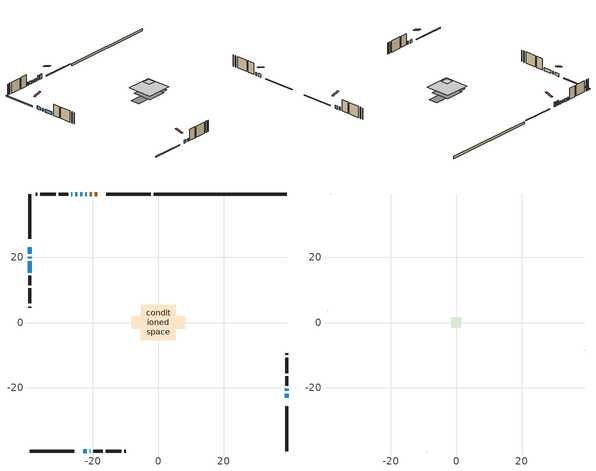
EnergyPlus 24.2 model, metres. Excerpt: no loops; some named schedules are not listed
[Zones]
conditioned space
 floor adiabatic (Floor2 construction): -4.03,-4.03 -4.03,4.03 4.03,4.03 4.03,-4.03 z0.15
 floor adiabatic (AdiabaticFloorConstruction): -5.38,-5.38 -5.38,5.38 5.38,5.38 5.38,-5.38 z2.59
 floor foundation (Slab1 construction): -8.2,-1.98 -8.2,1.98 8.2,1.98 8.2,-1.98 z-0.76
 wall outside (RimJoist1 construction): -2.29,39.36 -15.96,39.36 / -39.36,-39.36 -25.69,-39.36 / -39.36,39.36 -39.36,25.69 / 39.36,-39.36 39.36,-25.69 z0.15:0.45
 wall outside (AdiabaticWallConstruction 1): -18.63,39.36 -19.46,39.36 / -20.38,39.36 -20.98,39.36 z0.15:2.18
 wall outside (AdiabaticWallConstruction): -39.36,23.02 -39.36,21.02 / -21.91,39.36 -22.42,39.36 / -23.35,39.36 -23.95,39.36 / -23.02,-39.36 -21.95,-39.36 / -39.36,20.09 -39.36,19.71 / 39.36,-23.02 39.36,-21.81 / -24.88,39.36 -25.49,39.36 / -39.36,18.78 -39.36,15.25 / -21.02,-39.36 -20.77,-39.36 / 39.36,-20.88 39.36,-20.28 / -26.42,39.36 -26.72,39.36 z0.15:1.37
 wall outside (Wall1 construction): -27.65,39.36 -30.52,39.36 / -19.84,-39.36 -16.96,-39.36 / -39.36,14.32 -39.36,11.44 / 39.36,-19.35 39.36,-16.47 z0.15:5.03
 wall outside (Wall2 construction): -31.45,39.36 -36.14,39.36 / -16.03,-39.36 -11.34,-39.36 / -39.36,10.52 -39.36,5.83 / 39.36,-15.54 39.36,-10.85 z0.15:5.03
 wall outside (Wall3 construction): -37.07,39.36 -37.5,39.36 / -10.41,-39.36 -9.98,-39.36 / -39.36,4.9 -39.36,4.47 / 39.36,-9.92 39.36,-9.5 z0.15:5.03
 wall foundation (FoundationWall1 construction): 39.36,39.36 -1.36,39.36 z-0.76:0.15
 window (WindowConstruction): -39.36,23.02 -39.36,21.02 z0.15:1.37
 window (WindowConstruction 7): -21.91,39.36 -22.42,39.36 z0.15:1.37
 window (WindowConstruction 8): -23.35,39.36 -23.95,39.36 z0.15:1.37
 window (WindowConstruction 9): -23.02,-39.36 -21.95,-39.36 z0.15:1.37
 window (WindowConstruction 10): -39.36,20.09 -39.36,19.71 z0.15:1.37
 window (WindowConstruction 1): 39.36,-23.02 39.36,-21.81 z0.15:1.37
 window (WindowConstruction 2): -24.88,39.36 -25.49,39.36 z0.15:1.37
 window (WindowConstruction 3): -39.36,18.78 -39.36,15.25 z0.15:1.37
 window (WindowConstruction 4): -21.02,-39.36 -20.77,-39.36 z0.15:1.37
 window (WindowConstruction 5): 39.36,-20.88 39.36,-20.28 z0.15:1.37
 window (WindowConstruction 6): -26.42,39.36 -26.72,39.36 z0.15:1.37
 door (Door): -18.63,39.36 -19.46,39.36 z0.15:2.18
 door (Door 1): -20.39,39.36 -20.98,39.36 z0.15:2.18
 ceiling adiabatic (AdiabaticFloorConstruction): 5.38,-5.38 5.38,5.38 -5.38,5.38 -5.38,-5.38 z2.59
attic - vented
 floor to conditioned space (Floor1 construction Reversed): -1.58,-1.58 -1.58,1.58 1.58,1.58 1.58,-1.58 z5.03
 wall outside (Wall4 construction): -38.43,39.36 -38.44,39.36 / -9.06,-39.36 -9.05,-39.36 / -39.36,3.54 -39.36,3.53 / 39.36,-8.57 39.36,-8.56 z0.15:5.03
 roof outside (Roof1 construction): -17.7,39.36,5.03 -17.7,36.28,6.05 -16.89,36.28,6.05 -16.89,39.36,5.03; -23.95,-39.36,5.03 -23.95,-36.28,6.05 -24.76,-36.28,6.05 -24.76,-39.36,5.03; -39.36,23.95,5.03 -36.28,23.95,6.05 -36.28,24.76,6.05 -39.36,24.76,5.03; 39.36,-23.95,5.03 36.28,-23.95,6.05 36.28,-24.76,6.05 39.36,-24.76,5.03
[Building]
Building 1: Terrain=Suburbs
[Site:Location]
Windsor AP_ON: Latitude {deg}=42.28; Longitude {deg}=-82.96; Time Zone {hr}=-5; Elevation {m}=190; Keep Site Location Information=Yes
[Site:GroundTemperature:Shallow]
6.34957, 4.46684, 4.31606, 5.20952, 8.79623, 12.3662, 15.4612, 17.4219, 17.5884, 15.9938, 12.9777, 9.51722
[Site:WaterMainsTemperature]
Calculation Method=Schedule; Temperature Schedule=mains temperature schedule
[Material] Roughness=Rough; Thermal Absorptance=0.9
Name | Thickness {m} | Conductivity {W/m-K} | Density {kg/m3} | Specific Heat {J/kg-K} | Solar Absorptance | Visible Absorptance
asphalt or fiberglass shingles | 0.00635 | 0.162714 | 1121.4 | 1465.45 | 0.4 | 0.4
ceiling stud and cavity | 0.1397 | 0.0949009 | 65.682 | 1177.47 | 0.7 | 0.7
concrete 4.0 in. | 0.1016 | 1.803125 | 2242.8 | 837.4 | 0.7 | 0.7
concrete 8.0 in. | 0.2032 | 1.803125 | 2242.8 | 837.4 | 0.7 | 0.7
door material | 0.04445 | 0.188738 | 512.64 | 1214.23 | 0.7 | 0.7
exterior vertical ins | 0.00202101 | 0.029427 | 32.04 | 1214.23 | 0.7 | 0.7
floor covering | 0.0127 | 9.015625 | 54.468 | 1339.84 | 0.6 | 0.6
floor covering 1 | 0.0127 | 0.0433444 | 54.468 | 1339.84 | 0.6 | 0.6
floor rigid ins; wall rigid ins 1 | 0.512978 | 0.029427 | 32.04 | 1214.23 | 0.7 | 0.7
floor stud and cavity | 0.0889 | 0.34771 | 50.32683 | 1063.81 | 0.7 | 0.7
floor stud and cavity 1 | 0.1397 | 1.75129 | 37.0049 | 1207.88 | 0.7 | 0.7
furniture material conditioned space 1 | 0.1524 | 0.115458 | 640.8 | 1214.23 | 0.6 | 0.6
gypsum board | 0.0127 | 0.160291 | 801 | 837.4 | 0.6 | 0.6
gypsum board 1 | 0.0127 | 0.160291 | 801 | 837.4 | 0.7 | 0.7
osb sheathing 0.5 in. | 0.0127 | 0.115458 | 512.64 | 1214.23 | 0.7 | 0.7
osb sheathing 0.75 in. | 0.01905 | 0.115458 | 512.64 | 1214.23 | 0.7 | 0.7
rim joist stud and cavity | 0.0508 | 0.165372 | 50.32683 | 1063.81 | 0.6 | 0.6
wall rigid ins | 0.051816 | 0.029427 | 32.04 | 1214.23 | 0.7 | 0.7
wall stud and cavity | 0.1397 | 0.762936 | 139.0536 | 1170.24 | 0.7 | 0.7
wall stud and cavity 1 | 0.1397 | 0.684004 | 139.0536 | 1170.24 | 0.7 | 0.7
wall stud and cavity 2 | 0.1397 | 0.0734613 | 139.0536 | 1170.24 | 0.7 | 0.7
wall stud and cavity 3 | 0.0889 | 6.1454 | 50.32683 | 1063.81 | 0.6 | 0.6
wall stud and cavity 4 | 0.0889 | 0.380278 | 52.3479 | 1209.89 | 0.7 | 0.7
wall stud and cavity 5 | 0.0889 | 0.391764 | 83.0341 | 1211.67 | 0.7 | 0.7
wood siding | 0.0254 | 0.102417 | 544.68 | 1172.36 | 0.4 | 0.4
wood siding 1 | 0.00254 | 0.102417 | 544.68 | 1172.36 | 0.4 | 0.4
wood siding 2; wood siding 3; wood siding 4 | 0.0254 | 0.102417 | 544.68 | 1172.36 | 0.7 | 0.7
[WindowMaterial:SimpleGlazingSystem]
Name | U-Factor {W/m2-K} | Solar Heat Gain Coefficient
WindowMaterial | 2.850356 | 0.57
WindowMaterial 1 | 2.94518 | 0.46
WindowMaterial 2 | 3.02467 | 0.37
WindowMaterial 3 | 1.66876 | 0.59
WindowMaterial 4 | 1.89248 | 0.47
WindowMaterial 5 | 3.00764 | 0.38
WindowMaterial 6 | 2.961077 | 0.44
WindowMaterial 7 | 2.90089 | 0.52
WindowMaterial 8 | 1.855 | 0.5
[Construction]
AdiabaticFloorConstruction: floor stud and cavity 1, floor rigid ins, osb sheathing 0.75 in., floor covering 1
AdiabaticWallConstruction: wood siding 3, wall rigid ins 1, wall stud and cavity 4, gypsum board
AdiabaticWallConstruction 1: wood siding 4, wall rigid ins 1, wall stud and cavity 4, gypsum board
Door; Door 1: door material
Floor1 construction Reversed: gypsum board, ceiling stud and cavity
Floor2 construction: floor stud and cavity, floor covering
FoundationWall1 construction: concrete 8.0 in., gypsum board 1
furniture construction conditioned space 1: furniture material conditioned space 1
PartitionWallConstruction: gypsum board, wall stud and cavity 5, gypsum board
RimJoist1 construction: wood siding 2, rim joist stud and cavity
Roof1 construction: asphalt or fiberglass shingles
Slab1 construction: concrete 4.0 in.
Wall1 construction: wood siding, wall rigid ins, osb sheathing 0.5 in., wall stud and cavity, gypsum board
Wall2 construction: wood siding, wall rigid ins, osb sheathing 0.5 in., wall stud and cavity 1, gypsum board
Wall3 construction: wood siding, osb sheathing 0.5 in., wall stud and cavity 2, gypsum board
Wall4 construction: wood siding 1, wall stud and cavity 3
WindowConstruction: WindowMaterial
WindowConstruction 1; WindowConstruction 5; WindowConstruction 8: WindowMaterial 1
WindowConstruction 10: WindowMaterial 8
WindowConstruction 2: WindowMaterial 2
WindowConstruction 3: WindowMaterial 3
WindowConstruction 4: WindowMaterial 4
WindowConstruction 6: WindowMaterial 5
WindowConstruction 7: WindowMaterial 6
WindowConstruction 9: WindowMaterial 7
[Zone] Multiplier=1; Part of Total Floor Area=Yes
Name | Volume {m3}
attic - vented | 1.66667
conditioned space | 376
[Space]
Name | Zone | Volume {m3}
attic - vented 1 | attic - vented | 1.66667
conditioned space 1 | conditioned space | 376
[ZoneInfiltration:EffectiveLeakageArea]
infil attic - vented 1: Zone or Space=attic - vented 1; Schedule=Always On Discrete; Effective Air Leakage Area {cm2}=444.444; Stack Coefficient=0.000410518; Wind Coefficient=1.36895e-05
[ZoneMixing]
whole house fan mix: Zone or Space=attic - vented; Schedule=Always On Continuous; Design Flow Rate Calculation Method=Flow/Zone; Design Flow Rate {m3/s}=0; Source Zone or Space=conditioned space
[SurfaceProperty:ExposedFoundationPerimeter]
Slab1: Exposed Perimeter Calculation Method=TotalExposedPerimeter; Total Exposed Perimeter {m}=40.721
[InternalMass] Zone or ZoneList=conditioned space; Space or SpaceList=conditioned space 1
Name | Construction | Surface Area {m2}
furniture mass conditioned space 1 | furniture construction conditioned space 1 | 98.1998
partition wall mass | PartitionWallConstruction | 180.6
[Lights]
interior lighting: Zone or ZoneList or Space or SpaceList=conditioned space 1; Schedule=interior lighting schedule; Design Level Calculation Method=LightingLevel; Lighting Level {W}=343.2; Return Air Fraction=0; Fraction Radiant=0.6; Fraction Visible=0.2; Fraction Replaceable=1
[People]
occupants: Zone or ZoneList or Space or SpaceList=conditioned space 1; Number of People Schedule=occupants schedule; Number of People Calculation Method=People; Number of People=3; Fraction Radiant=0.314171; Sensible Heat Fraction=0.56303; Activity Level Schedule=occupants activity schedule; Carbon Dioxide Generation Rate {m3/s-W}=0; Enable ASHRAE 55 Comfort Warnings=No; Mean Radiant Temperature Calculation Type=EnclosureAveraged
[ElectricEquipment] Zone or ZoneList or Space or SpaceList=conditioned space 1; Design Level Calculation Method=EquipmentLevel
Name | Schedule | Design Level {W} | Fraction Latent | Fraction Radiant | Fraction Lost
clothes dryer | clothes dryer schedule | 140.772 | 0.015 | 0.081 | 0.85
clothes washer | clothes washer schedule | 32.1985 | 0.03 | 0.162 | 0.7
cooking range | cooking range schedule | 215.147 | 0.08 | 0.432 | 0.2
dishwasher | dishwasher schedule | 66.8632 | 0.3 | 0.18 | 0.4
fridge | fridge schedule | 72.9452 | 0 | 0.6 | 0
mech vent house fan | mech vent house fan schedule | 0 | 0 | 0 | 1
mech vent house fan cfis | mech vent house fan cfis schedule | 0 | 0 | 0 | 0
misc plug loads | misc plug loads schedule | 494.7 | 0.045 | 0.513 | 0.1
whole house fan | Always On Discrete | 0 | 0 | 0 | 1
[OtherEquipment] Zone or ZoneList or Space or SpaceList=conditioned space 1; Design Level Calculation Method=EquipmentLevel
Name | Fuel Type | Schedule | Design Level {W} | Fraction Latent | Fraction Radiant | Fraction Lost
clothes dryer 1 | Electricity | clothes dryer schedule | 0 | 0.015 | 0.081 | 0.85
cooking range 1 | Electricity | cooking range schedule | 0 | 0.08 | 0.432 | 0.2
general water use latent | None | general water use schedule | 62.594 | 1 | 0 | 0
general water use sensible | None | general water use schedule | -61.6891 | 0 | 0.6 | 0
mech vent house fan latent load | None | Always On Discrete | 0 | 1 | 0 | 0
mech vent house fan sensible load | None | Always On Discrete | 0 | 0 | 0 | 0
water heater energy adjustment1 | NaturalGas | Always On Discrete | 0.01 | 0 | 0 | 1
[ZoneInfiltration:DesignFlowRate] Zone or ZoneList or Space or SpaceList=conditioned space 1; Schedule=Always On Discrete; Design Flow Rate Calculation Method=Flow/Zone; Design Flow Rate {m3/s}=0
infil flow; natural vent flow; whole house fan flow
[AvailabilityManager:Scheduled]
central ac and furnace airloop Availability Manager: Schedule=Always On Discrete
[Foundation:Kiva]
Foundation Kiva 1: Initial Indoor Air Temperature {C}=18; Wall Height Above Grade {m}=0.150023; Wall Depth Below Slab {m}=0.2032; Custom Block Material Name 1=exterior vertical ins; Custom Block Depth 1 {m}=0.910011; Custom Block X Position 1 {m}=0.2159; Custom Block Z Position 1 {m}=0
[Foundation:Kiva:Settings]
Soil Conductivity {W/m-K}=0.849921; Soil Density {kg/m3}=1842.3; Soil Specific Heat {J/kg-K}=418.7; Ground Solar Absorptivity=0.9; Ground Thermal Absorptivity=0.9; Ground Surface Roughness {m}=0.03; Far-Field Width {m}=40; Deep-Ground Boundary Condition=ZeroFlux; Deep-Ground Depth {m}=40; Minimum Cell Dimension {m}=0.2; Maximum Cell Growth Coefficient=3; Simulation Timestep=Timestep
[Exterior:Lights]
exterior lighting: Schedule=exterior lighting schedule; Design Level {W}=75.6
[EnergyManagementSystem:GlobalVariable]
central_ac_and_furnace_airloop_Fan_RTF
infil_program_Qfan
infil_program_Qinf
natural_vent_program_Qnv
natural_vent_program_Qwhf
[EnergyManagementSystem:Sensor]
Name | Output:Variable or Output:Meter Index Key | Output:Variable or Output:Meter
airflow_gain | infil flow | Infiltration Sensible Heat Gain Energy
airflow_gain_1 | natural vent flow | Infiltration Sensible Heat Gain Energy
airflow_gain_2 | whole house fan flow | Infiltration Sensible Heat Gain Energy
airflow_loss | infil flow | Infiltration Sensible Heat Loss Energy
airflow_loss_1 | natural vent flow | Infiltration Sensible Heat Loss Energy
airflow_loss_2 | whole house fan flow | Infiltration Sensible Heat Loss Energy
clg_load_cond |  | Cooling:EnergyTransfer:Zone:CONDITIONED SPACE
clg_sp_s; clg_sp_s_1 | cooling setpoint | Schedule Value
clothes_dryer_exhaust_0_sch_s | clothes dryer exhaust 0 schedule | Schedule Value
cool_season | cooling season schedule | Schedule Value
htg_load_cond |  | Heating:EnergyTransfer:Zone:CONDITIONED SPACE
htg_sp_s; htg_sp_s_1 | heating setpoint | Schedule Value
ig_ee_conv | clothes dryer | Electric Equipment Convective Heating Energy
ig_ee_conv_2 | cooking range | Electric Equipment Convective Heating Energy
ig_ee_conv_4 | fridge | Electric Equipment Convective Heating Energy
ig_ee_conv_5 | misc plug loads | Electric Equipment Convective Heating Energy
ig_ee_conv_6 | whole house fan | Electric Equipment Convective Heating Energy
ig_ee_rad | clothes dryer | Electric Equipment Radiant Heating Energy
ig_ee_rad_2 | cooking range | Electric Equipment Radiant Heating Energy
ig_ee_rad_4 | fridge | Electric Equipment Radiant Heating Energy
ig_ee_rad_5 | misc plug loads | Electric Equipment Radiant Heating Energy
ig_ee_rad_6 | whole house fan | Electric Equipment Radiant Heating Energy
ig_lgt_conv | interior lighting | Lights Convective Heating Energy
ig_lgt_rad | interior lighting | Lights Radiant Heating Energy
ig_lgt_vis | interior lighting | Lights Visible Radiation Heating Energy
ig_oe_conv | clothes dryer 1 | Other Equipment Convective Heating Energy
ig_oe_conv_1 | cooking range 1 | Other Equipment Convective Heating Energy
ig_oe_conv_2 | general water use latent | Other Equipment Convective Heating Energy
ig_oe_conv_3 | general water use sensible | Other Equipment Convective Heating Energy
ig_oe_conv_4 | water heater energy adjustment1 | Other Equipment Convective Heating Energy
ig_oe_rad | clothes dryer 1 | Other Equipment Radiant Heating Energy
ig_oe_rad_1 | cooking range 1 | Other Equipment Radiant Heating Energy
ig_oe_rad_2 | general water use latent | Other Equipment Radiant Heating Energy
ig_oe_rad_3 | general water use sensible | Other Equipment Radiant Heating Energy
ig_oe_rad_4 | water heater energy adjustment1 | Other Equipment Radiant Heating Energy
ig_ppl_conv | occupants | People Convective Heating Energy
ig_ppl_rad | occupants | People Radiant Heating Energy
im_conv | furniture mass conditioned space 1 | Surface Inside Face Convection Heat Gain Energy
im_conv_1 | partition wall mass | Surface Inside Face Convection Heat Gain Energy
im_ig | furniture mass conditioned space 1 | Surface Inside Face Internal Gains Radiation Heat Gain Energy
im_ig_1 | partition wall mass | Surface Inside Face Internal Gains Radiation Heat Gain Energy
im_lgt | furniture mass conditioned space 1 | Surface Inside Face Lights Radiation Heat Gain Energy
im_lgt_1 | partition wall mass | Surface Inside Face Lights Radiation Heat Gain Energy
im_sol | furniture mass conditioned space 1 | Surface Inside Face Solar Radiation Heat Gain Energy
im_sol_1 | partition wall mass | Surface Inside Face Solar Radiation Heat Gain Energy
im_surf | furniture mass conditioned space 1 | Surface Inside Face Net Surface Thermal Radiation Heat Gain Energy
im_surf_1 | partition wall mass | Surface Inside Face Net Surface Thermal Radiation Heat Gain Energy
mv_conv | mech vent house fan | Electric Equipment Convective Heating Energy
mv_conv_1 | mech vent house fan cfis | Electric Equipment Convective Heating Energy
mv_conv_2 | mech vent house fan latent load | Other Equipment Convective Heating Energy
mv_conv_3 | mech vent house fan sensible load | Other Equipment Convective Heating Energy
mv_rad | mech vent house fan | Electric Equipment Radiant Heating Energy
mv_rad_1 | mech vent house fan cfis | Electric Equipment Radiant Heating Energy
mv_rad_2 | mech vent house fan latent load | Other Equipment Radiant Heating Energy
mv_rad_3 | mech vent house fan sensible load | Other Equipment Radiant Heating Energy
natural_vent_s | natural vent schedule | Schedule Value
out_pb_s |  | Site Outdoor Air Barometric Pressure
out_wt_s |  | Site Outdoor Air Humidity Ratio
site_vw_s |  | Site Wind Speed
ss_back_out | Window1 | Surface Window Shortwave from Zone Back Out Window Heat Transfer Rate
ss_back_out_1 | Window10 | Surface Window Shortwave from Zone Back Out Window Heat Transfer Rate
ss_back_out_10 | Window9 | Surface Window Shortwave from Zone Back Out Window Heat Transfer Rate
ss_back_out_2 | Window11 | Surface Window Shortwave from Zone Back Out Window Heat Transfer Rate
ss_back_out_3 | Window12 | Surface Window Shortwave from Zone Back Out Window Heat Transfer Rate
ss_back_out_4 | Window13 | Surface Window Shortwave from Zone Back Out Window Heat Transfer Rate
ss_back_out_5 | Window2 | Surface Window Shortwave from Zone Back Out Window Heat Transfer Rate
ss_back_out_6 | Window4 | Surface Window Shortwave from Zone Back Out Window Heat Transfer Rate
ss_back_out_7 | Window6 | Surface Window Shortwave from Zone Back Out Window Heat Transfer Rate
ss_back_out_8 | Window7 | Surface Window Shortwave from Zone Back Out Window Heat Transfer Rate
ss_back_out_9 | Window8 | Surface Window Shortwave from Zone Back Out Window Heat Transfer Rate
ss_conv | Door1 | Surface Inside Face Convection Heat Gain Energy
ss_conv_1 | Door2 | Surface Inside Face Convection Heat Gain Energy
ss_conv_10 | Window7 | Surface Inside Face Convection Heat Gain Energy
ss_conv_11 | Window8 | Surface Inside Face Convection Heat Gain Energy
ss_conv_12 | Window9 | Surface Inside Face Convection Heat Gain Energy
ss_conv_2 | Window1 | Surface Inside Face Convection Heat Gain Energy
ss_conv_3 | Window10 | Surface Inside Face Convection Heat Gain Energy
ss_conv_4 | Window11 | Surface Inside Face Convection Heat Gain Energy
ss_conv_5 | Window12 | Surface Inside Face Convection Heat Gain Energy
ss_conv_6 | Window13 | Surface Inside Face Convection Heat Gain Energy
ss_conv_7 | Window2 | Surface Inside Face Convection Heat Gain Energy
ss_conv_8 | Window4 | Surface Inside Face Convection Heat Gain Energy
ss_conv_9 | Window6 | Surface Inside Face Convection Heat Gain Energy
ss_ig | Door1 | Surface Inside Face Internal Gains Radiation Heat Gain Energy
ss_ig_1 | Door2 | Surface Inside Face Internal Gains Radiation Heat Gain Energy
ss_ig_10 | Window7 | Surface Inside Face Internal Gains Radiation Heat Gain Energy
ss_ig_11 | Window8 | Surface Inside Face Internal Gains Radiation Heat Gain Energy
ss_ig_12 | Window9 | Surface Inside Face Internal Gains Radiation Heat Gain Energy
ss_ig_2 | Window1 | Surface Inside Face Internal Gains Radiation Heat Gain Energy
ss_ig_3 | Window10 | Surface Inside Face Internal Gains Radiation Heat Gain Energy
ss_ig_4 | Window11 | Surface Inside Face Internal Gains Radiation Heat Gain Energy
ss_ig_5 | Window12 | Surface Inside Face Internal Gains Radiation Heat Gain Energy
ss_ig_6 | Window13 | Surface Inside Face Internal Gains Radiation Heat Gain Energy
ss_ig_7 | Window2 | Surface Inside Face Internal Gains Radiation Heat Gain Energy
ss_ig_8 | Window4 | Surface Inside Face Internal Gains Radiation Heat Gain Energy
ss_ig_9 | Window6 | Surface Inside Face Internal Gains Radiation Heat Gain Energy
ss_lgt | Door1 | Surface Inside Face Lights Radiation Heat Gain Energy
ss_lgt_1 | Door2 | Surface Inside Face Lights Radiation Heat Gain Energy
ss_sol | Door1 | Surface Inside Face Solar Radiation Heat Gain Energy
ss_sol_1 | Door2 | Surface Inside Face Solar Radiation Heat Gain Energy
ss_surf | Door1 | Surface Inside Face Net Surface Thermal Radiation Heat Gain Energy
ss_surf_1 | Door2 | Surface Inside Face Net Surface Thermal Radiation Heat Gain Energy
ss_surf_10 | Window7 | Surface Inside Face Net Surface Thermal Radiation Heat Gain Energy
ss_surf_11 | Window8 | Surface Inside Face Net Surface Thermal Radiation Heat Gain Energy
ss_surf_12 | Window9 | Surface Inside Face Net Surface Thermal Radiation Heat Gain Energy
ss_surf_2 | Window1 | Surface Inside Face Net Surface Thermal Radiation Heat Gain Energy
ss_surf_3 | Window10 | Surface Inside Face Net Surface Thermal Radiation Heat Gain Energy
ss_surf_4 | Window11 | Surface Inside Face Net Surface Thermal Radiation Heat Gain Energy
ss_surf_5 | Window12 | Surface Inside Face Net Surface Thermal Radiation Heat Gain Energy
ss_surf_6 | Window13 | Surface Inside Face Net Surface Thermal Radiation Heat Gain Energy
ss_surf_7 | Window2 | Surface Inside Face Net Surface Thermal Radiation Heat Gain Energy
ss_surf_8 | Window4 | Surface Inside Face Net Surface Thermal Radiation Heat Gain Energy
ss_surf_9 | Window6 | Surface Inside Face Net Surface Thermal Radiation Heat Gain Energy
ss_trans_in | Window1 | Surface Window Transmitted Solar Radiation Rate
ss_trans_in_1 | Window10 | Surface Window Transmitted Solar Radiation Rate
ss_trans_in_10 | Window9 | Surface Window Transmitted Solar Radiation Rate
ss_trans_in_2 | Window11 | Surface Window Transmitted Solar Radiation Rate
ss_trans_in_3 | Window12 | Surface Window Transmitted Solar Radiation Rate
ss_trans_in_4 | Window13 | Surface Window Transmitted Solar Radiation Rate
ss_trans_in_5 | Window2 | Surface Window Transmitted Solar Radiation Rate
ss_trans_in_6 | Window4 | Surface Window Transmitted Solar Radiation Rate
ss_trans_in_7 | Window6 | Surface Window Transmitted Solar Radiation Rate
ss_trans_in_8 | Window7 | Surface Window Transmitted Solar Radiation Rate
ss_trans_in_9 | Window8 | Surface Window Transmitted Solar Radiation Rate
ss_trans_out | Window1 | Surface Inside Face Initial Transmitted Diffuse Transmitted Out Window Solar Radiation Rate
ss_trans_out_1 | Window10 | Surface Inside Face Initial Transmitted Diffuse Transmitted Out Window Solar Radiation Rate
ss_trans_out_10 | Window9 | Surface Inside Face Initial Transmitted Diffuse Transmitted Out Window Solar Radiation Rate
ss_trans_out_2 | Window11 | Surface Inside Face Initial Transmitted Diffuse Transmitted Out Window Solar Radiation Rate
ss_trans_out_3 | Window12 | Surface Inside Face Initial Transmitted Diffuse Transmitted Out Window Solar Radiation Rate
ss_trans_out_4 | Window13 | Surface Inside Face Initial Transmitted Diffuse Transmitted Out Window Solar Radiation Rate
ss_trans_out_5 | Window2 | Surface Inside Face Initial Transmitted Diffuse Transmitted Out Window Solar Radiation Rate
ss_trans_out_6 | Window4 | Surface Inside Face Initial Transmitted Diffuse Transmitted Out Window Solar Radiation Rate
ss_trans_out_7 | Window6 | Surface Inside Face Initial Transmitted Diffuse Transmitted Out Window Solar Radiation Rate
ss_trans_out_8 | Window7 | Surface Inside Face Initial Transmitted Diffuse Transmitted Out Window Solar Radiation Rate
ss_trans_out_9 | Window8 | Surface Inside Face Initial Transmitted Diffuse Transmitted Out Window Solar Radiation Rate
s_conv | Floor1 | Surface Inside Face Convection Heat Gain Energy
s_conv_1 | Floor2 | Surface Inside Face Convection Heat Gain Energy
s_conv_10 | Wall1:0 | Surface Inside Face Convection Heat Gain Energy
s_conv_11 | Wall1:180 | Surface Inside Face Convection Heat Gain Energy
s_conv_12 | Wall1:270 | Surface Inside Face Convection Heat Gain Energy
s_conv_13 | Wall1:90 | Surface Inside Face Convection Heat Gain Energy
s_conv_14 | Wall2:0 | Surface Inside Face Convection Heat Gain Energy
s_conv_15 | Wall2:180 | Surface Inside Face Convection Heat Gain Energy
s_conv_16 | Wall2:270 | Surface Inside Face Convection Heat Gain Energy
s_conv_17 | Wall2:90 | Surface Inside Face Convection Heat Gain Energy
s_conv_18 | Wall3:0 | Surface Inside Face Convection Heat Gain Energy
s_conv_19 | Wall3:180 | Surface Inside Face Convection Heat Gain Energy
s_conv_2 | FoundationWall1 | Surface Inside Face Convection Heat Gain Energy
s_conv_20 | Wall3:270 | Surface Inside Face Convection Heat Gain Energy
s_conv_21 | Wall3:90 | Surface Inside Face Convection Heat Gain Energy
s_conv_3 | inferred conditioned ceiling | Surface Inside Face Convection Heat Gain Energy
s_conv_4 | inferred conditioned floor | Surface Inside Face Convection Heat Gain Energy
s_conv_5 | RimJoist1:0 | Surface Inside Face Convection Heat Gain Energy
s_conv_6 | RimJoist1:180 | Surface Inside Face Convection Heat Gain Energy
s_conv_7 | RimJoist1:270 | Surface Inside Face Convection Heat Gain Energy
s_conv_8 | RimJoist1:90 | Surface Inside Face Convection Heat Gain Energy
s_conv_9 | Slab1 | Surface Inside Face Convection Heat Gain Energy
s_ig | Floor1 | Surface Inside Face Internal Gains Radiation Heat Gain Energy
s_ig_1 | Floor2 | Surface Inside Face Internal Gains Radiation Heat Gain Energy
s_ig_10 | Wall1:0 | Surface Inside Face Internal Gains Radiation Heat Gain Energy
s_ig_11 | Wall1:180 | Surface Inside Face Internal Gains Radiation Heat Gain Energy
s_ig_12 | Wall1:270 | Surface Inside Face Internal Gains Radiation Heat Gain Energy
s_ig_13 | Wall1:90 | Surface Inside Face Internal Gains Radiation Heat Gain Energy
s_ig_14 | Wall2:0 | Surface Inside Face Internal Gains Radiation Heat Gain Energy
s_ig_15 | Wall2:180 | Surface Inside Face Internal Gains Radiation Heat Gain Energy
s_ig_16 | Wall2:270 | Surface Inside Face Internal Gains Radiation Heat Gain Energy
s_ig_17 | Wall2:90 | Surface Inside Face Internal Gains Radiation Heat Gain Energy
s_ig_18 | Wall3:0 | Surface Inside Face Internal Gains Radiation Heat Gain Energy
